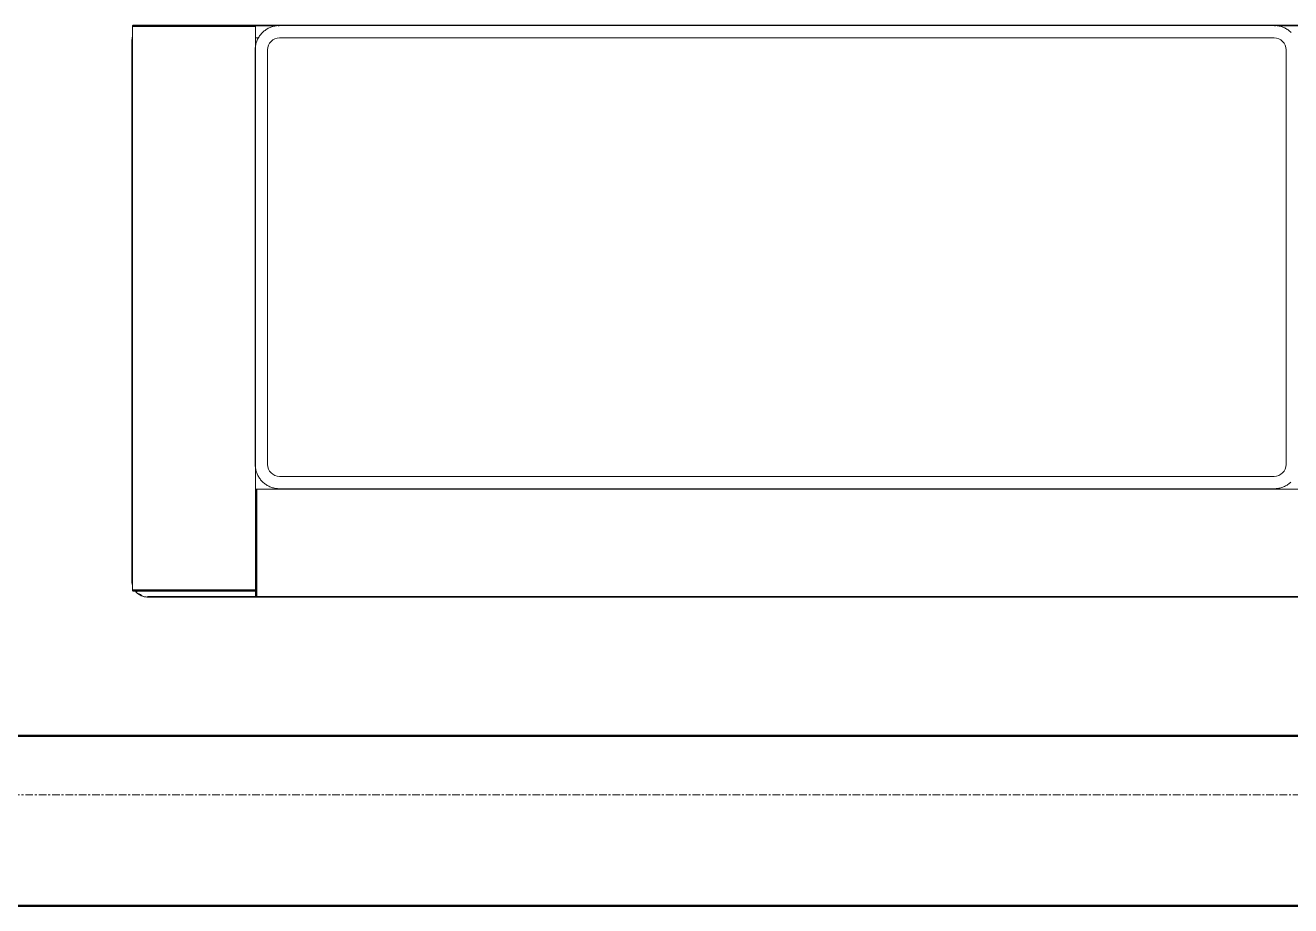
# Model space of a CAD drawing. Header units: inches. Extents: x -1714 to 6424, y -1550 to 970.
# Drawn here: x -1256.6 to -1173.6, y -240 to -182.3 of the extents above; entities that cross this region are included whole.
import ezdxf

# ---------------------------------------------------------------- set-up
doc = ezdxf.new("R2010")
doc.units = ezdxf.units.IN
doc.header["$MEASUREMENT"] = 0
doc.linetypes.add('Grid Line 1_2_', pattern=[0.875, 0.5, -0.125, 0.125, -0.125])
for name, color, linetype, lineweight in [('A-WALL', 113, 'Continuous', 13), ('I-FURN', 30, 'Continuous', 9), ('S-GRID', 1, 'Continuous', 9)]:
    doc.layers.add(name, color=color, linetype=linetype, lineweight=lineweight)

# ---------------------------------------------------------------- blocks, each defined once
blk = doc.blocks.new('3_Seater_Sofa_-_Fully_Parametric_16203 _1_ - 3_Seater_Sofa_-_Fully_Parametric_16203 _1_-1479564-L1 - Architectural')
at = {"layer": 'I-FURN'}
for p, q in [((-76.441, 37.402), (-76.441, 0.394)), ((-76.236, 37.402), (-76.441, 37.402)), ((-75.759, 37.402), (-76.236, 37.402)), ((-70.448, 37.402), (-75.759, 37.402)), ((-75.7, 37.412), (-75.739, 37.401)), ((-73.101, 37.441), (-75.653, 37.441)), ((-71.746, 37.441), (-72.763, 37.441)), ((-69.157, 37.441), (-71.418, 37.441)), ((-69.858, 37.402), (-70.448, 37.402)), ((-68.37, 37.402), (-69.858, 37.402)), ((69.157, 37.441), (-69.157, 37.441)), ((-68.41, 37.362), (-68.412, 37.362)), ((-68.37, 3.919), (-68.37, 37.402)), ((-66.997, 37.401), (-68.37, 37.401)), ((-66.83, 37.401), (-66.893, 37.401)), ((-1.575, 37.427), (-66.795, 37.427)), ((-1.477, 37.401), (-1.54, 37.401)), ((1.373, 37.401), (-1.373, 37.401)), ((-68.185, 36.614), (-68.37, 36.614)), ((-68.185, 36.614), (-68.37, 36.614)), ((-1.575, 36.614), (-66.795, 36.614)), ((-1.575, 36.614), (-66.795, 36.614)), ((-76.48, 36.417), (-76.48, 0.984)), ((-68.395, 35.827), (-68.395, 8.661)), ((-67.583, 35.827), (-67.583, 8.661)), ((-67.583, 35.827), (-67.583, 8.661)), ((-0.787, 8.661), (-0.787, 35.827)), ((-0.787, 8.661), (-0.787, 35.827)), ((-66.795, 7.874), (-1.575, 7.874)), ((-66.795, 7.874), (-1.575, 7.874)), ((68.331, 7.026), (-68.331, 7.026)), ((-68.331, 7.026), (-68.331, 4.664)), ((-68.291, 6.952), (-68.291, 6.904)), ((-66.795, 7.062), (-1.575, 7.062)), ((-68.331, 4.664), (-68.331, 3.919)), ((-68.37, 3.919), (-68.37, 0.787)), ((-68.331, 0.787), (-68.331, 3.919)), ((-68.291, 0.787), (-68.291, 3.919)), ((-76.441, 0.394), (-76.236, 0.394)), ((-76.236, 0.394), (-75.759, 0.394)), ((-75.759, 0.394), (-70.448, 0.394)), ((-75.653, 0.354), (-74.781, 0.354)), ((-75.457, 0.001), (-68.331, 0.001)), ((-74.45, 0.354), (-73.429, 0.354)), ((-73.09, 0.354), (-69.157, 0.354)), ((-70.448, 0.394), (-69.858, 0.394)), ((-69.858, 0.394), (-68.37, 0.394)), ((-68.37, 0.394), (-68.37, 0.787)), ((-68.331, 0.787), (-68.331, 0)), ((-75.457, -0.039), (75.457, -0.039)), ((-68.331, 0), (68.331, 0))]:
    blk.add_line(p, q, dxfattribs=at)
at = {"layer": 'I-FURN', "flags": 128}
for points in [[(-76.441, 37.403), (-76.441, 37.405), (-76.441, 37.406), (-76.44, 37.408), (-76.44, 37.409), (-76.44, 37.411), (-76.439, 37.412), (-76.439, 37.414), (-76.438, 37.415), (-76.438, 37.417), (-76.437, 37.418), (-76.436, 37.42), (-76.436, 37.421), (-76.435, 37.422), (-76.434, 37.424), (-76.433, 37.425), (-76.432, 37.426), (-76.431, 37.428), (-76.43, 37.429), (-76.429, 37.43), (-76.428, 37.431), (-76.427, 37.432), (-76.425, 37.433), (-76.424, 37.434), (-76.423, 37.435), (-76.421, 37.436), (-76.42, 37.436), (-76.419, 37.437), (-76.417, 37.438), (-76.416, 37.438), (-76.414, 37.439), (-76.413, 37.439), (-76.411, 37.44), (-76.41, 37.44), (-76.408, 37.44), (-76.407, 37.441), (-76.405, 37.441), (-76.403, 37.441), (-76.402, 37.441), (-76.401, 37.441)], [(-76.401, 37.441), (-76.401, 37.441), (-76.399, 37.441), (-76.396, 37.441), (-76.392, 37.441), (-76.387, 37.441), (-76.38, 37.441), (-76.372, 37.441), (-76.364, 37.441), (-76.354, 37.441), (-76.342, 37.441), (-76.33, 37.441), (-76.317, 37.441), (-76.303, 37.441), (-76.287, 37.441), (-76.271, 37.441), (-76.253, 37.441), (-76.235, 37.441), (-76.216, 37.441), (-76.196, 37.441), (-76.175, 37.441), (-76.153, 37.441)], [(-76.218, 37.441), (-76.23, 37.441), (-76.242, 37.441), (-76.254, 37.441), (-76.265, 37.441), (-76.276, 37.441), (-76.287, 37.441), (-76.297, 37.441), (-76.307, 37.441), (-76.316, 37.441), (-76.325, 37.441), (-76.334, 37.441), (-76.342, 37.441), (-76.349, 37.441), (-76.357, 37.441), (-76.363, 37.441), (-76.369, 37.441), (-76.375, 37.441), (-76.38, 37.441), (-76.385, 37.441), (-76.389, 37.441), (-76.392, 37.441), (-76.395, 37.441), (-76.398, 37.441), (-76.399, 37.441), (-76.401, 37.441), (-76.401, 37.441), (-76.401, 37.441)], [(-76.401, 37.362), (-76.401, 37.362), (-76.4, 37.362), (-76.399, 37.362), (-76.397, 37.362), (-76.394, 37.362), (-76.391, 37.362), (-76.388, 37.362), (-76.383, 37.362), (-76.379, 37.362), (-76.374, 37.362), (-76.368, 37.362), (-76.361, 37.362), (-76.355, 37.362), (-76.347, 37.362), (-76.34, 37.362), (-76.331, 37.362), (-76.323, 37.362), (-76.314, 37.362), (-76.304, 37.362), (-76.294, 37.362), (-76.284, 37.362), (-76.273, 37.362), (-76.262, 37.362), (-76.25, 37.362), (-76.239, 37.362), (-76.227, 37.362), (-76.218, 37.362)], [(-75.755, 37.441), (-75.802, 37.441), (-75.849, 37.441), (-75.896, 37.441), (-75.942, 37.441), (-75.987, 37.441), (-76.033, 37.441), (-76.077, 37.441), (-76.121, 37.441), (-76.164, 37.441), (-76.206, 37.441), (-76.218, 37.441)], [(-76.218, 37.362), (-76.176, 37.362), (-76.133, 37.362), (-76.089, 37.362), (-76.045, 37.362), (-76, 37.362), (-75.954, 37.362), (-75.908, 37.362), (-75.862, 37.362), (-75.815, 37.362), (-75.768, 37.362), (-75.755, 37.362)], [(-75.839, 37.441), (-75.81, 37.441), (-75.781, 37.441), (-75.751, 37.441), (-75.721, 37.441), (-75.691, 37.441), (-75.662, 37.441), (-75.653, 37.441)], [(-70.456, 37.441), (-71.202, 37.441), (-71.952, 37.441), (-72.705, 37.441), (-73.461, 37.441), (-74.218, 37.441), (-74.974, 37.441), (-75.729, 37.441), (-75.755, 37.441)], [(-75.755, 37.362), (-75, 37.362), (-74.244, 37.362), (-73.487, 37.362), (-72.731, 37.362), (-71.978, 37.362), (-71.227, 37.362), (-70.481, 37.362), (-70.456, 37.362)], [(-69.895, 37.441), (-69.906, 37.441), (-69.918, 37.441), (-69.931, 37.441), (-69.945, 37.441), (-69.96, 37.441), (-69.976, 37.441), (-69.994, 37.441), (-70.012, 37.441), (-70.031, 37.441), (-70.051, 37.441), (-70.072, 37.441), (-70.093, 37.441), (-70.116, 37.441), (-70.139, 37.441), (-70.163, 37.441), (-70.188, 37.441), (-70.213, 37.441), (-70.239, 37.441), (-70.266, 37.441), (-70.293, 37.441), (-70.32, 37.441), (-70.348, 37.441), (-70.377, 37.441), (-70.405, 37.441), (-70.435, 37.441), (-70.456, 37.441)], [(-70.456, 37.362), (-70.427, 37.362), (-70.398, 37.362), (-70.369, 37.362), (-70.341, 37.362), (-70.313, 37.362), (-70.285, 37.362), (-70.258, 37.362), (-70.232, 37.362), (-70.206, 37.362), (-70.181, 37.362), (-70.157, 37.362), (-70.133, 37.362), (-70.11, 37.362), (-70.087, 37.362), (-70.066, 37.362), (-70.045, 37.362), (-70.026, 37.362), (-70.007, 37.362), (-69.989, 37.362), (-69.972, 37.362), (-69.956, 37.362), (-69.941, 37.362), (-69.927, 37.362), (-69.915, 37.362), (-69.903, 37.362), (-69.895, 37.362)], [(-68.409, 37.441), (-68.429, 37.441), (-68.487, 37.441), (-68.584, 37.441), (-68.72, 37.441), (-68.894, 37.441), (-69.107, 37.441), (-69.357, 37.441), (-69.645, 37.441), (-69.895, 37.441)], [(-69.895, 37.362), (-69.579, 37.362), (-69.299, 37.362), (-69.057, 37.362), (-68.853, 37.362), (-68.687, 37.362), (-68.56, 37.362), (-68.471, 37.362), (-68.421, 37.362), (-68.409, 37.362)], [(-69.157, 37.441), (-69.127, 37.441), (-69.098, 37.441), (-69.068, 37.441), (-69.038, 37.441), (-69.009, 37.441), (-68.98, 37.441), (-68.951, 37.441), (-68.922, 37.441), (-68.894, 37.441), (-68.866, 37.441), (-68.839, 37.441), (-68.812, 37.441), (-68.786, 37.441), (-68.76, 37.441), (-68.735, 37.441), (-68.711, 37.441), (-68.687, 37.441), (-68.664, 37.441), (-68.642, 37.441), (-68.621, 37.441), (-68.6, 37.441), (-68.581, 37.441), (-68.562, 37.441), (-68.545, 37.441), (-68.528, 37.441), (-68.512, 37.441), (-68.498, 37.441), (-68.484, 37.441), (-68.472, 37.441), (-68.46, 37.441), (-68.45, 37.441), (-68.441, 37.441), (-68.433, 37.441), (-68.426, 37.441), (-68.42, 37.441), (-68.416, 37.441), (-68.412, 37.441), (-68.41, 37.441), (-68.409, 37.441)], [(-68.409, 37.441), (-68.408, 37.441), (-68.406, 37.441), (-68.405, 37.441), (-68.403, 37.44), (-68.402, 37.44), (-68.4, 37.44), (-68.398, 37.439), (-68.397, 37.439), (-68.395, 37.438), (-68.394, 37.438), (-68.393, 37.437), (-68.391, 37.436), (-68.39, 37.436), (-68.388, 37.435), (-68.387, 37.434), (-68.386, 37.433), (-68.385, 37.432), (-68.383, 37.431), (-68.382, 37.43), (-68.381, 37.429), (-68.38, 37.428), (-68.379, 37.427), (-68.378, 37.425), (-68.377, 37.424), (-68.376, 37.423), (-68.375, 37.422), (-68.375, 37.42), (-68.374, 37.419), (-68.373, 37.417), (-68.373, 37.416), (-68.372, 37.414), (-68.372, 37.413), (-68.371, 37.411), (-68.371, 37.41), (-68.371, 37.408), (-68.37, 37.407), (-68.37, 37.405), (-68.37, 37.404), (-68.37, 37.402), (-68.37, 37.402)], [(-68.37, 37.402), (-68.37, 37.4), (-68.37, 37.398), (-68.37, 37.397), (-68.37, 37.395), (-68.371, 37.394), (-68.371, 37.392), (-68.372, 37.391), (-68.372, 37.389), (-68.373, 37.388), (-68.373, 37.386), (-68.374, 37.385), (-68.374, 37.383), (-68.375, 37.382), (-68.376, 37.381), (-68.377, 37.379), (-68.378, 37.378), (-68.379, 37.377), (-68.38, 37.376), (-68.381, 37.374), (-68.382, 37.373), (-68.383, 37.372), (-68.384, 37.371), (-68.385, 37.37), (-68.387, 37.369), (-68.388, 37.368), (-68.389, 37.368), (-68.391, 37.367), (-68.392, 37.366), (-68.394, 37.365), (-68.395, 37.365), (-68.397, 37.364), (-68.398, 37.364), (-68.4, 37.363), (-68.401, 37.363), (-68.403, 37.363), (-68.404, 37.363), (-68.406, 37.362), (-68.407, 37.362), (-68.409, 37.362)], [(-66.795, 37.427), (-66.859, 37.425), (-66.923, 37.422), (-66.987, 37.415), (-67.05, 37.406), (-67.113, 37.395), (-67.175, 37.381), (-67.237, 37.364), (-67.298, 37.345), (-67.359, 37.324), (-67.418, 37.3), (-67.477, 37.274), (-67.534, 37.246), (-67.59, 37.215), (-67.645, 37.182), (-67.699, 37.147), (-67.751, 37.11), (-67.801, 37.071), (-67.85, 37.03), (-67.897, 36.986), (-67.943, 36.941), (-67.987, 36.895), (-68.028, 36.846), (-68.068, 36.796), (-68.106, 36.744), (-68.141, 36.691), (-68.175, 36.637), (-68.206, 36.581), (-68.235, 36.524), (-68.262, 36.466), (-68.286, 36.407), (-68.308, 36.346), (-68.328, 36.285), (-68.345, 36.224), (-68.36, 36.162), (-68.372, 36.099), (-68.381, 36.035), (-68.388, 35.972), (-68.393, 35.908), (-68.395, 35.844)], [(-66.795, 37.427), (-66.859, 37.425), (-66.923, 37.422), (-66.987, 37.415), (-67.05, 37.406), (-67.113, 37.395), (-67.175, 37.381), (-67.237, 37.364), (-67.298, 37.345), (-67.359, 37.324), (-67.418, 37.3), (-67.477, 37.274), (-67.534, 37.246), (-67.59, 37.215), (-67.645, 37.182), (-67.699, 37.147), (-67.751, 37.11), (-67.801, 37.071), (-67.85, 37.03), (-67.897, 36.986), (-67.943, 36.941), (-67.987, 36.895), (-68.028, 36.846), (-68.068, 36.796), (-68.106, 36.744), (-68.141, 36.691), (-68.175, 36.637), (-68.206, 36.581), (-68.235, 36.524), (-68.262, 36.466), (-68.286, 36.407), (-68.308, 36.346), (-68.328, 36.285), (-68.345, 36.224), (-68.36, 36.162), (-68.372, 36.099), (-68.381, 36.035), (-68.388, 35.972), (-68.393, 35.908), (-68.395, 35.844), (-68.395, 35.827)], [(-0.46, 36.974), (-0.507, 37.018), (-0.555, 37.06), (-0.606, 37.1), (-0.657, 37.137), (-0.71, 37.173), (-0.765, 37.207), (-0.821, 37.238), (-0.878, 37.267), (-0.936, 37.294), (-0.995, 37.318), (-1.055, 37.34), (-1.116, 37.359), (-1.178, 37.377), (-1.24, 37.391), (-1.303, 37.403), (-1.366, 37.413), (-1.43, 37.42), (-1.494, 37.425), (-1.558, 37.427), (-1.575, 37.427)], [(-0.46, 36.974), (-0.507, 37.018), (-0.555, 37.06), (-0.606, 37.1), (-0.657, 37.137), (-0.71, 37.173), (-0.765, 37.207), (-0.821, 37.238), (-0.878, 37.267), (-0.936, 37.294), (-0.995, 37.318), (-1.055, 37.34), (-1.116, 37.359), (-1.178, 37.377), (-1.24, 37.391), (-1.303, 37.403), (-1.366, 37.413), (-1.43, 37.42), (-1.494, 37.425), (-1.558, 37.427)], [(-76.437, 36.711), (-76.448, 36.671), (-76.458, 36.632), (-76.465, 36.591), (-76.471, 36.551), (-76.476, 36.51), (-76.479, 36.469), (-76.48, 36.428), (-76.48, 36.417)], [(-76.465, 36.591), (-76.471, 36.551), (-76.476, 36.51), (-76.479, 36.469), (-76.48, 36.428), (-76.48, 36.417)], [(-68.395, 8.661), (-68.394, 8.597), (-68.39, 8.534), (-68.384, 8.47), (-68.375, 8.407), (-68.363, 8.344), (-68.349, 8.281), (-68.333, 8.219), (-68.314, 8.158), (-68.293, 8.098), (-68.269, 8.038), (-68.243, 7.98), (-68.214, 7.923), (-68.184, 7.866), (-68.151, 7.812), (-68.116, 7.758), (-68.078, 7.706), (-68.039, 7.655), (-67.998, 7.606), (-67.955, 7.559), (-67.91, 7.514), (-67.863, 7.47), (-67.815, 7.428), (-67.764, 7.389), (-67.713, 7.351), (-67.66, 7.315), (-67.605, 7.282), (-67.549, 7.25), (-67.492, 7.221), (-67.434, 7.195), (-67.375, 7.17), (-67.315, 7.148), (-67.254, 7.129), (-67.192, 7.112), (-67.13, 7.097), (-67.067, 7.085), (-67.004, 7.075), (-66.94, 7.068), (-66.876, 7.064), (-66.812, 7.062)], [(-68.395, 8.661), (-68.394, 8.597), (-68.39, 8.534), (-68.384, 8.47), (-68.375, 8.407), (-68.363, 8.344), (-68.349, 8.281), (-68.333, 8.219), (-68.314, 8.158), (-68.293, 8.098), (-68.269, 8.038), (-68.243, 7.98), (-68.214, 7.923), (-68.184, 7.866), (-68.151, 7.812), (-68.116, 7.758), (-68.078, 7.706), (-68.039, 7.655), (-67.998, 7.606), (-67.955, 7.559), (-67.91, 7.514), (-67.863, 7.47), (-67.815, 7.428), (-67.764, 7.389), (-67.713, 7.351), (-67.66, 7.315), (-67.605, 7.282), (-67.549, 7.25), (-67.492, 7.221), (-67.434, 7.195), (-67.375, 7.17), (-67.315, 7.148), (-67.254, 7.129), (-67.192, 7.112), (-67.13, 7.097), (-67.067, 7.085), (-67.004, 7.075), (-66.94, 7.068), (-66.876, 7.064), (-66.812, 7.062), (-66.795, 7.062)], [(-1.575, 7.062), (-1.511, 7.063), (-1.447, 7.067), (-1.383, 7.073), (-1.32, 7.082), (-1.257, 7.093), (-1.195, 7.107), (-1.133, 7.124), (-1.072, 7.143), (-1.011, 7.164), (-0.952, 7.188), (-0.893, 7.214), (-0.836, 7.242), (-0.78, 7.273), (-0.725, 7.306), (-0.671, 7.341), (-0.619, 7.378), (-0.569, 7.417), (-0.52, 7.459), (-0.473, 7.502)], [(-1.575, 7.062), (-1.511, 7.063), (-1.447, 7.067), (-1.383, 7.073), (-1.32, 7.082), (-1.257, 7.093), (-1.195, 7.107), (-1.133, 7.124), (-1.072, 7.143), (-1.011, 7.164), (-0.952, 7.188), (-0.893, 7.214), (-0.836, 7.242), (-0.78, 7.273), (-0.725, 7.306), (-0.671, 7.341), (-0.619, 7.378), (-0.569, 7.417), (-0.52, 7.459), (-0.473, 7.502)], [(-68.37, 6.987), (-68.37, 6.988), (-68.37, 6.99), (-68.37, 6.992), (-68.369, 6.993), (-68.369, 6.995), (-68.369, 6.996), (-68.368, 6.998), (-68.368, 6.999), (-68.367, 7.001), (-68.367, 7.002), (-68.366, 7.004), (-68.366, 7.005), (-68.365, 7.006), (-68.364, 7.008), (-68.363, 7.009), (-68.362, 7.01), (-68.361, 7.012), (-68.36, 7.013), (-68.359, 7.014), (-68.358, 7.015), (-68.357, 7.016), (-68.356, 7.017), (-68.354, 7.018), (-68.353, 7.019), (-68.352, 7.02), (-68.351, 7.021), (-68.349, 7.022), (-68.348, 7.022), (-68.346, 7.023), (-68.345, 7.024), (-68.343, 7.024), (-68.342, 7.025), (-68.34, 7.025), (-68.339, 7.025), (-68.337, 7.026), (-68.336, 7.026), (-68.334, 7.026), (-68.333, 7.026), (-68.331, 7.026), (-68.331, 7.026)], [(-68.37, 6.987), (-68.37, 6.952), (-68.37, 6.846), (-68.37, 6.67), (-68.37, 6.424), (-68.37, 6.109), (-68.37, 5.724), (-68.37, 5.271), (-68.37, 4.75), (-68.37, 4.627)], [(-68.37, 6.904), (-68.37, 6.977), (-68.37, 6.987)], [(-68.331, 7.026), (-68.329, 7.026), (-68.327, 7.026), (-68.326, 7.026), (-68.324, 7.026), (-68.323, 7.025), (-68.321, 7.025), (-68.32, 7.025), (-68.318, 7.024), (-68.317, 7.024), (-68.315, 7.023), (-68.314, 7.023), (-68.312, 7.022), (-68.311, 7.021), (-68.31, 7.02), (-68.308, 7.019), (-68.307, 7.018), (-68.306, 7.018), (-68.305, 7.017), (-68.303, 7.015), (-68.302, 7.014), (-68.301, 7.013), (-68.3, 7.012), (-68.299, 7.011), (-68.298, 7.009), (-68.297, 7.008), (-68.297, 7.007), (-68.296, 7.005), (-68.295, 7.004), (-68.295, 7.003), (-68.294, 7.001), (-68.293, 7), (-68.293, 6.998), (-68.292, 6.997), (-68.292, 6.995), (-68.292, 6.994), (-68.292, 6.992), (-68.291, 6.99), (-68.291, 6.989), (-68.291, 6.987), (-68.291, 6.987)], [(-68.291, 4.627), (-68.291, 5.162), (-68.291, 5.63), (-68.291, 6.03), (-68.291, 6.361), (-68.291, 6.622), (-68.291, 6.813), (-68.291, 6.934), (-68.291, 6.985), (-68.291, 6.987)], [(-68.37, 4.627), (-68.37, 4.617), (-68.37, 4.605), (-68.37, 4.593), (-68.37, 4.579), (-68.37, 4.565), (-68.37, 4.549), (-68.37, 4.532), (-68.37, 4.515), (-68.37, 4.496), (-68.37, 4.477), (-68.37, 4.456), (-68.37, 4.435), (-68.37, 4.413), (-68.37, 4.39), (-68.37, 4.367), (-68.37, 4.342), (-68.37, 4.317), (-68.37, 4.292), (-68.37, 4.266), (-68.37, 4.239), (-68.37, 4.212), (-68.37, 4.184), (-68.37, 4.156), (-68.37, 4.127), (-68.37, 4.098), (-68.37, 4.069), (-68.37, 4.039), (-68.37, 4.01), (-68.37, 3.98), (-68.37, 3.95), (-68.37, 3.92), (-68.37, 3.919)], [(-68.291, 3.919), (-68.291, 3.949), (-68.291, 3.979), (-68.291, 4.008), (-68.291, 4.038), (-68.291, 4.067), (-68.291, 4.097), (-68.291, 4.126), (-68.291, 4.154), (-68.291, 4.182), (-68.291, 4.21), (-68.291, 4.237), (-68.291, 4.264), (-68.291, 4.291), (-68.291, 4.316), (-68.291, 4.341), (-68.291, 4.366), (-68.291, 4.389), (-68.291, 4.412), (-68.291, 4.434), (-68.291, 4.455), (-68.291, 4.476), (-68.291, 4.495), (-68.291, 4.514), (-68.291, 4.532), (-68.291, 4.548), (-68.291, 4.564), (-68.291, 4.579), (-68.291, 4.592), (-68.291, 4.605), (-68.291, 4.616), (-68.291, 4.626), (-68.291, 4.627)], [(-76.48, 0.984), (-76.479, 0.943), (-76.477, 0.902), (-76.473, 0.862), (-76.467, 0.821), (-76.46, 0.781), (-76.451, 0.741), (-76.44, 0.701)], [(-76.48, 0.984), (-76.479, 0.943), (-76.477, 0.902), (-76.473, 0.862), (-76.467, 0.821), (-76.46, 0.781)], [(-76.401, 0.354), (-76.403, 0.354), (-76.405, 0.354), (-76.406, 0.355), (-76.408, 0.355), (-76.409, 0.355), (-76.411, 0.355), (-76.412, 0.356), (-76.414, 0.356), (-76.415, 0.357), (-76.417, 0.357), (-76.418, 0.358), (-76.42, 0.359), (-76.421, 0.36), (-76.422, 0.36), (-76.424, 0.361), (-76.425, 0.362), (-76.426, 0.363), (-76.427, 0.364), (-76.429, 0.365), (-76.43, 0.366), (-76.431, 0.367), (-76.432, 0.369), (-76.433, 0.37), (-76.434, 0.371), (-76.435, 0.372), (-76.435, 0.374), (-76.436, 0.375), (-76.437, 0.377), (-76.438, 0.378), (-76.438, 0.379), (-76.439, 0.381), (-76.439, 0.382), (-76.44, 0.384), (-76.44, 0.385), (-76.44, 0.387), (-76.441, 0.389), (-76.441, 0.39), (-76.441, 0.392)], [(-76.218, 0.433), (-76.23, 0.433), (-76.242, 0.433), (-76.254, 0.433), (-76.265, 0.433), (-76.276, 0.433), (-76.287, 0.433), (-76.297, 0.433), (-76.307, 0.433), (-76.316, 0.433), (-76.325, 0.433), (-76.334, 0.433), (-76.342, 0.433), (-76.349, 0.433), (-76.357, 0.433), (-76.363, 0.433), (-76.369, 0.433), (-76.375, 0.433), (-76.38, 0.433), (-76.385, 0.433), (-76.389, 0.433), (-76.392, 0.433), (-76.395, 0.433), (-76.398, 0.433), (-76.399, 0.433), (-76.401, 0.433), (-76.401, 0.433), (-76.401, 0.433)], [(-76.169, 0.354), (-76.19, 0.354), (-76.21, 0.354), (-76.23, 0.354), (-76.249, 0.354), (-76.266, 0.354), (-76.283, 0.354), (-76.299, 0.354), (-76.313, 0.354), (-76.327, 0.354), (-76.339, 0.354), (-76.351, 0.354), (-76.361, 0.354), (-76.37, 0.354), (-76.378, 0.354), (-76.385, 0.354), (-76.391, 0.354), (-76.395, 0.354), (-76.398, 0.354), (-76.401, 0.354), (-76.401, 0.354)], [(-76.401, 0.354), (-76.401, 0.354), (-76.4, 0.354), (-76.399, 0.354), (-76.397, 0.354), (-76.394, 0.354), (-76.391, 0.354), (-76.388, 0.354), (-76.383, 0.354), (-76.379, 0.354), (-76.374, 0.354), (-76.368, 0.354), (-76.361, 0.354), (-76.355, 0.354), (-76.347, 0.354), (-76.34, 0.354), (-76.331, 0.354), (-76.323, 0.354), (-76.314, 0.354), (-76.304, 0.354), (-76.294, 0.354), (-76.284, 0.354), (-76.273, 0.354), (-76.262, 0.354), (-76.25, 0.354), (-76.239, 0.354), (-76.227, 0.354), (-76.218, 0.354)], [(-76.301, 0.406), (-76.278, 0.373), (-76.253, 0.341), (-76.226, 0.309), (-76.199, 0.279), (-76.17, 0.25), (-76.14, 0.222), (-76.109, 0.195), (-76.077, 0.17), (-76.044, 0.146), (-76.01, 0.123), (-75.975, 0.101), (-75.939, 0.081), (-75.903, 0.063), (-75.865, 0.046), (-75.828, 0.03), (-75.789, 0.016), (-75.75, 0.004), (-75.711, -0.007), (-75.671, -0.017), (-75.631, -0.024), (-75.59, -0.031), (-75.549, -0.035), (-75.509, -0.038), (-75.468, -0.039), (-75.457, -0.039)], [(-76.301, 0.406), (-76.278, 0.373), (-76.253, 0.341), (-76.226, 0.309), (-76.199, 0.279), (-76.17, 0.25), (-76.14, 0.222), (-76.109, 0.195), (-76.077, 0.17), (-76.044, 0.146), (-76.01, 0.123)], [(-75.755, 0.433), (-75.802, 0.433), (-75.849, 0.433), (-75.896, 0.433), (-75.942, 0.433), (-75.987, 0.433), (-76.033, 0.433), (-76.077, 0.433), (-76.121, 0.433), (-76.164, 0.433), (-76.206, 0.433), (-76.218, 0.433)], [(-76.218, 0.354), (-76.176, 0.354), (-76.133, 0.354), (-76.089, 0.354), (-76.045, 0.354), (-76, 0.354), (-75.954, 0.354), (-75.908, 0.354), (-75.862, 0.354), (-75.815, 0.354), (-75.768, 0.354), (-75.755, 0.354)], [(-75.653, 0.354), (-75.683, 0.354), (-75.713, 0.354), (-75.743, 0.354), (-75.773, 0.354), (-75.802, 0.354), (-75.831, 0.354)], [(-70.456, 0.433), (-71.202, 0.433), (-71.952, 0.433), (-72.705, 0.433), (-73.461, 0.433), (-74.218, 0.433), (-74.974, 0.433), (-75.729, 0.433), (-75.755, 0.433)], [(-75.755, 0.354), (-75, 0.354), (-74.244, 0.354), (-73.487, 0.354), (-72.731, 0.354), (-71.978, 0.354), (-71.227, 0.354), (-70.481, 0.354), (-70.456, 0.354)], [(-69.895, 0.433), (-69.906, 0.433), (-69.918, 0.433), (-69.931, 0.433), (-69.945, 0.433), (-69.96, 0.433), (-69.976, 0.433), (-69.994, 0.433), (-70.012, 0.433), (-70.031, 0.433), (-70.051, 0.433), (-70.072, 0.433), (-70.093, 0.433), (-70.116, 0.433), (-70.139, 0.433), (-70.163, 0.433), (-70.188, 0.433), (-70.213, 0.433), (-70.239, 0.433), (-70.266, 0.433), (-70.293, 0.433), (-70.32, 0.433), (-70.348, 0.433), (-70.377, 0.433), (-70.405, 0.433), (-70.435, 0.433), (-70.456, 0.433)], [(-70.456, 0.354), (-70.427, 0.354), (-70.398, 0.354), (-70.369, 0.354), (-70.341, 0.354), (-70.313, 0.354), (-70.285, 0.354), (-70.258, 0.354), (-70.232, 0.354), (-70.206, 0.354), (-70.181, 0.354), (-70.157, 0.354), (-70.133, 0.354), (-70.11, 0.354), (-70.087, 0.354), (-70.066, 0.354), (-70.045, 0.354), (-70.026, 0.354), (-70.007, 0.354), (-69.989, 0.354), (-69.972, 0.354), (-69.956, 0.354), (-69.941, 0.354), (-69.927, 0.354), (-69.915, 0.354), (-69.903, 0.354), (-69.895, 0.354)], [(-68.409, 0.433), (-68.429, 0.433), (-68.487, 0.433), (-68.584, 0.433), (-68.72, 0.433), (-68.894, 0.433), (-69.107, 0.433), (-69.357, 0.433), (-69.645, 0.433), (-69.895, 0.433)], [(-69.895, 0.354), (-69.579, 0.354), (-69.299, 0.354), (-69.057, 0.354), (-68.853, 0.354), (-68.687, 0.354), (-68.56, 0.354), (-68.471, 0.354), (-68.421, 0.354), (-68.409, 0.354)], [(-68.409, 0.354), (-68.41, 0.354), (-68.412, 0.354), (-68.415, 0.354), (-68.419, 0.354), (-68.424, 0.354), (-68.431, 0.354), (-68.438, 0.354), (-68.447, 0.354), (-68.457, 0.354), (-68.468, 0.354), (-68.481, 0.354), (-68.494, 0.354), (-68.508, 0.354), (-68.524, 0.354), (-68.54, 0.354), (-68.557, 0.354), (-68.576, 0.354), (-68.595, 0.354), (-68.615, 0.354), (-68.636, 0.354), (-68.658, 0.354), (-68.681, 0.354), (-68.704, 0.354), (-68.728, 0.354), (-68.753, 0.354), (-68.779, 0.354), (-68.805, 0.354), (-68.831, 0.354), (-68.859, 0.354), (-68.886, 0.354), (-68.914, 0.354), (-68.943, 0.354), (-68.972, 0.354), (-69.001, 0.354), (-69.03, 0.354), (-69.06, 0.354), (-69.09, 0.354), (-69.119, 0.354), (-69.149, 0.354), (-69.157, 0.354)], [(-68.412, 0.433), (-68.41, 0.433), (-68.409, 0.433)], [(-68.37, 0.394), (-68.37, 0.392), (-68.37, 0.391), (-68.37, 0.389), (-68.37, 0.387), (-68.371, 0.386), (-68.371, 0.384), (-68.372, 0.383), (-68.372, 0.381), (-68.373, 0.38), (-68.373, 0.378), (-68.374, 0.377), (-68.374, 0.376), (-68.375, 0.374), (-68.376, 0.373), (-68.377, 0.371), (-68.378, 0.37), (-68.379, 0.369), (-68.38, 0.368), (-68.381, 0.367), (-68.382, 0.365), (-68.383, 0.364), (-68.384, 0.363), (-68.385, 0.362), (-68.387, 0.361), (-68.388, 0.361), (-68.389, 0.36), (-68.391, 0.359), (-68.392, 0.358), (-68.394, 0.358), (-68.395, 0.357), (-68.397, 0.356), (-68.398, 0.356), (-68.4, 0.356), (-68.401, 0.355), (-68.403, 0.355), (-68.404, 0.355), (-68.406, 0.354), (-68.407, 0.354), (-68.409, 0.354), (-68.409, 0.354)], [(-68.408, 0.433), (-68.406, 0.433), (-68.405, 0.433), (-68.403, 0.433), (-68.402, 0.432), (-68.4, 0.432), (-68.398, 0.432), (-68.397, 0.431), (-68.395, 0.431), (-68.394, 0.43), (-68.393, 0.429), (-68.391, 0.429), (-68.39, 0.428), (-68.388, 0.427), (-68.387, 0.426), (-68.386, 0.425), (-68.385, 0.424), (-68.383, 0.423), (-68.382, 0.422), (-68.381, 0.421), (-68.38, 0.42), (-68.379, 0.419), (-68.378, 0.418), (-68.377, 0.416), (-68.376, 0.415), (-68.375, 0.414), (-68.375, 0.412), (-68.374, 0.411), (-68.373, 0.409), (-68.373, 0.408), (-68.372, 0.406), (-68.372, 0.405), (-68.371, 0.403), (-68.371, 0.402), (-68.371, 0.4), (-68.37, 0.399), (-68.37, 0.397), (-68.37, 0.396), (-68.37, 0.394), (-68.37, 0.394)], [(-68.37, 0.787), (-68.37, 0.757), (-68.37, 0.728), (-68.37, 0.698), (-68.37, 0.668), (-68.37, 0.639), (-68.37, 0.61), (-68.37, 0.581), (-68.37, 0.552), (-68.37, 0.524), (-68.37, 0.496), (-68.37, 0.469), (-68.37, 0.442), (-68.37, 0.416), (-68.37, 0.39), (-68.37, 0.365), (-68.37, 0.341), (-68.37, 0.317), (-68.37, 0.294), (-68.37, 0.272), (-68.37, 0.251), (-68.37, 0.23), (-68.37, 0.211), (-68.37, 0.192), (-68.37, 0.175), (-68.37, 0.158), (-68.37, 0.142), (-68.37, 0.128), (-68.37, 0.114), (-68.37, 0.102), (-68.37, 0.09), (-68.37, 0.08), (-68.37, 0.071), (-68.37, 0.063), (-68.37, 0.056), (-68.37, 0.05), (-68.37, 0.046), (-68.37, 0.042), (-68.37, 0.04), (-68.37, 0.039)], [(-68.37, 0.039), (-68.37, 0.04), (-68.37, 0.042), (-68.37, 0.045), (-68.37, 0.049), (-68.37, 0.054), (-68.37, 0.061), (-68.37, 0.069), (-68.37, 0.077), (-68.37, 0.087), (-68.37, 0.098), (-68.37, 0.111), (-68.37, 0.124), (-68.37, 0.138), (-68.37, 0.154), (-68.37, 0.17), (-68.37, 0.187), (-68.37, 0.206), (-68.37, 0.225), (-68.37, 0.245), (-68.37, 0.266), (-68.37, 0.288), (-68.37, 0.311), (-68.37, 0.334), (-68.37, 0.358), (-68.37, 0.383)], [(-68.332, 0), (-68.334, 0), (-68.335, 0), (-68.337, 0.001), (-68.338, 0.001), (-68.34, 0.001), (-68.341, 0.002), (-68.343, 0.002), (-68.344, 0.003), (-68.346, 0.003), (-68.347, 0.004), (-68.349, 0.004), (-68.35, 0.005), (-68.352, 0.006), (-68.353, 0.007), (-68.354, 0.008), (-68.355, 0.009), (-68.357, 0.01), (-68.358, 0.011), (-68.359, 0.012), (-68.36, 0.013), (-68.361, 0.014), (-68.362, 0.016), (-68.363, 0.017), (-68.364, 0.018), (-68.365, 0.019), (-68.365, 0.021), (-68.366, 0.022), (-68.367, 0.024), (-68.367, 0.025), (-68.368, 0.027), (-68.368, 0.028), (-68.369, 0.03), (-68.369, 0.031), (-68.369, 0.033), (-68.37, 0.034), (-68.37, 0.036), (-68.37, 0.037), (-68.37, 0.039), (-68.37, 0.039)], [(-68.291, 0.039), (-68.291, 0.04), (-68.291, 0.042), (-68.291, 0.045), (-68.291, 0.049), (-68.291, 0.054), (-68.291, 0.061), (-68.291, 0.069), (-68.291, 0.077), (-68.291, 0.087), (-68.291, 0.098), (-68.291, 0.111), (-68.291, 0.124), (-68.291, 0.138), (-68.291, 0.154), (-68.291, 0.17), (-68.291, 0.187), (-68.291, 0.206), (-68.291, 0.225), (-68.291, 0.245), (-68.291, 0.266), (-68.291, 0.288), (-68.291, 0.311), (-68.291, 0.334), (-68.291, 0.358), (-68.291, 0.383), (-68.291, 0.409), (-68.291, 0.435), (-68.291, 0.461), (-68.291, 0.489), (-68.291, 0.516), (-68.291, 0.544), (-68.291, 0.573), (-68.291, 0.602), (-68.291, 0.631), (-68.291, 0.66), (-68.291, 0.69), (-68.291, 0.72), (-68.291, 0.749), (-68.291, 0.779), (-68.291, 0.787)], [(-75.631, -0.024), (-75.59, -0.031), (-75.549, -0.035), (-75.509, -0.038), (-75.468, -0.039), (-75.457, -0.039)]]:
    blk.add_lwpolyline(points, dxfattribs=at)
at = {"layer": 'I-FURN'}
for centre, radius, start, end in [((-66.795, 35.827), 0.787, 90, 180), ((-66.795, 35.827), 0.787, 90, 180), ((-1.575, 35.827), 0.787, 360, 90), ((-1.575, 35.827), 0.787, 360, 90), ((-66.795, 8.661), 0.787, 180, 270), ((-66.795, 8.661), 0.787, 180, 270), ((-1.575, 8.661), 0.787, 270, 360), ((-1.575, 8.661), 0.787, 270, 360), ((-75.457, 0.984), 0.983, 218.24538, 225), ((-75.457, 0.984), 0.983, 233.52078, 249.48733)]:
    blk.add_arc(centre, radius, start, end, dxfattribs=at)
blk.add_open_spline([(-68.331, 6.867), (-68.333, 6.867), (-68.339, 6.867), (-68.346, 6.869), (-68.353, 6.873), (-68.358, 6.877), (-68.363, 6.882), (-68.366, 6.887), (-68.368, 6.892), (-68.37, 6.898), (-68.37, 6.904), (-68.37, 6.909), (-68.368, 6.915), (-68.366, 6.92), (-68.363, 6.925), (-68.358, 6.93), (-68.353, 6.934), (-68.346, 6.938), (-68.339, 6.94), (-68.333, 6.94), (-68.331, 6.941)], degree=3, dxfattribs=at)

msp = doc.modelspace()

# ---------------------------------------------------------------- linework, layer by layer
at = {"layer": 'A-WALL', "lineweight": 50}
for p, q in [((-1048.85079, -228.92342), (-1407.26284, -228.92342)), ((-1408.2951, -240.04842), (-870.41329, -240.04842))]:
    msp.add_line(p, q, dxfattribs=at)
at = {"layer": 'S-GRID', "linetype": 'Grid Line 1_2_'}
msp.add_line((-1714.24651, -232.78996), (1936.33324, -232.78996), dxfattribs=at)

# ---------------------------------------------------------------- block references
at = {"layer": 'I-FURN'}
msp.add_blockref('3_Seater_Sofa_-_Fully_Parametric_16203 _1_ - 3_Seater_Sofa_-_Fully_Parametric_16203 _1_-1479564-L1 - Architectural', (-1173.15488, -219.77684), dxfattribs=at)

doc.saveas('drawing.dxf')
